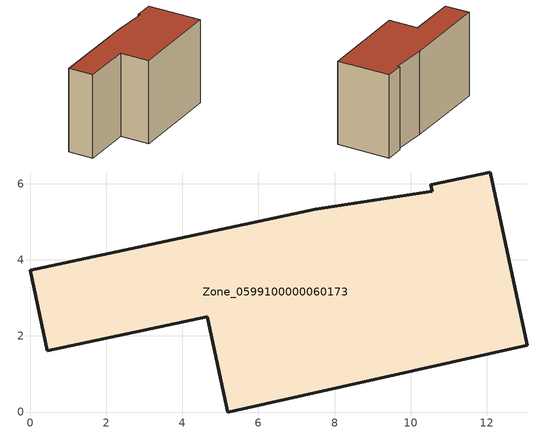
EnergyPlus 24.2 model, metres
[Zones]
Zone_0599100000060173
 floor ground (C_G): 10.53,5.98 12.09,6.31 13.06,1.75 5.19,0 4.66,2.51 0.45,1.61 0,3.73 7.5,5.33 10.57,5.81 z0
 wall outside (C_F): 0.45,1.61 4.66,2.51 5.19,0 13.06,1.75 12.09,6.31 10.53,5.98 10.57,5.81 7.5,5.33 0,3.73 0.45,1.61 z0:7.32
 roof outside (C_R): 10.57,5.81 7.5,5.33 0,3.73 0.45,1.61 4.66,2.51 5.19,0 13.06,1.75 12.09,6.31 10.53,5.98 z7.32
[BUILDING]
Pand.0599100000060173: North Axis=0; Terrain=City; Loads Convergence Tolerance Value=0.04; Temperature Convergence Tolerance Value=0.4; Solar Distribution=FullExterior; Maximum Number of Warmup Days=25; Minimum Number of Warmup Days=1
[Site:Location]
Rotterdam.The.Hague.AP_ZH_NLD Design_Conditions: Latitude=51.96; Longitude=4.45; Time Zone=1; Elevation=-4.5
[SITE:GROUNDTEMPERATURE:BUILDINGSURFACE]
18, 18, 18, 18, 18, 18, 18, 18, 18, 18, 18, 18
[MATERIAL] Thermal Absorptance=0.9; Solar Absorptance=0.7; Visible Absorptance=0.7
Name | Roughness | Thickness | Conductivity | Density | Specific Heat
G.TC.1946 | MediumSmooth | 0.15 | 1 | 540 | 1210
F.TC.1946 | Rough | 0.3 | 0.857143 | 1920 | 840
R.TC.1946 | MediumRough | 0.2 | 0.909091 | 1500 | 1000
[CONSTRUCTION]
C_G: G.TC.1946
C_F: F.TC.1946
C_R: R.TC.1946
[ZONE]
Zone_0599100000060173: Type=1; Multiplier=1; Ceiling Height=Autocalculate; Volume=Autocalculate; Floor Area=autocalculate; Part of Total Floor Area=Yes
[ZONEINFILTRATION:DESIGNFLOWRATE]
Infil_Zone_0599100000060173: Zone or ZoneList or Space or SpaceList=Zone_0599100000060173; Schedule=AlwaysOn; Design Flow Rate Calculation Method=Flow/Area; Flow Rate per Floor Area=0.003; Constant Term Coefficient=1; Temperature Term Coefficient=0; Velocity Term Coefficient=0; Velocity Squared Term Coefficient=0
[HVACTEMPLATE:ZONE:IDEALLOADSAIRSYSTEM]
Zone_0599100000060173: Maximum Heating Supply Air Temperature=50; Minimum Cooling Supply Air Temperature=13; Maximum Heating Supply Air Humidity Ratio=0.0156; Minimum Cooling Supply Air Humidity Ratio=0.0077; Heating Limit=NoLimit; Cooling Limit=NoLimit; Dehumidification Control Type=ConstantSensibleHeatRatio; Cooling Sensible Heat Ratio=0.7; Dehumidification Setpoint=60; Humidification Control Type=None; Humidification Setpoint=30; Outdoor Air Method=None; Outdoor Air Flow Rate per Person=0.00944; Outdoor Air Flow Rate per Zone Floor Area=0; Outdoor Air Flow Rate per Zone=0; Demand Controlled Ventilation Type=None; Outdoor Air Economizer Type=NoEconomizer; Heat Recovery Type=None; Sensible Heat Recovery Effectiveness=0.7; Latent Heat Recovery Effectiveness=0.65
[ZONECONTROL:THERMOSTAT]
ThermostatControl_Zone_0599100000060173: Zone or ZoneList=Zone_0599100000060173; Control Type Schedule=DualSetpointControlType; Control 1=Thermostat_Zone_0599100000060173; Temperature Difference Between Cutout And Setpoint=0
[THERMOSTATSETPOINT:DUALSETPOINT]
Thermostat_Zone_0599100000060173: Heating Setpoint Temperature Schedule=HeatingSetpoint_Zone_0599100000060173; Cooling Setpoint Temperature Schedule=CoolingSetpoint_Zone_0599100000060173
[SCHEDULE:COMPACT]
HeatingSetpoint_Zone_0599100000060173: Through: 12/31, For: AllDays, Until: 24:00, 21
CoolingSetpoint_Zone_0599100000060173: Through: 12/31, For: AllDays, Until: 24:00, 24
DualSetpointControlType: Through: 12/31, For: AllDays, Until: 24:00, 4
AlwaysOn: Through: 12/31, For: AllDays, Until: 24:00, 1
